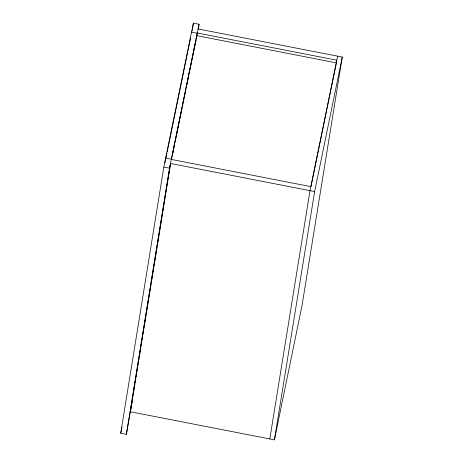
<?xml version="1.0" encoding="UTF-8"?>
<svg xmlns="http://www.w3.org/2000/svg" width="463" height="463" viewBox="0 0 463 463"><rect width="100%" height="100%" fill="white"/><g stroke="black" fill="none" stroke-linecap="round" stroke-linejoin="round"><path stroke-width="0.69" d="M132.163 401.091L126.393 434.317L120.727 433.218L163.833 167.062L193.395 23.15L199.061 24.255L198.251 29.25M126.393 434.317L169.499 168.167L199.061 24.255M190.305 39.662L190.53 38.238M130.253 411.74L170.465 163.456L314.649 191.566L274.432 439.85L130.253 411.74L130.664 409.726M132.354 399.858L132.626 398.238M132.812 397.005L133.089 395.385M133.275 394.152L134.936 383.966M135.127 382.733L135.399 381.113M135.59 379.88L135.862 378.259M136.053 377.027L137.708 366.841M137.899 365.614L138.171 363.987M138.362 362.76L138.634 361.134M138.825 359.907L139.097 358.281M139.288 357.054L140.486 349.715M140.671 348.489L140.943 346.862M141.134 345.635L141.869 341.156M142.06 339.929L142.795 335.444M142.986 334.222L143.258 332.59M143.443 331.369L143.721 329.737M143.906 328.51L145.567 318.318M145.793 317.12L146.03 315.465M146.256 314.273L146.493 312.612M146.713 311.425L148.339 301.193M148.559 300.024L148.802 298.34M149.022 297.177L151.117 284.068M151.332 282.928L151.58 281.215M151.789 280.08L153.519 269.397M153.612 268.581L153.89 266.943M154.098 265.837L154.353 264.089M154.561 262.984L156.291 252.3M156.39 251.461L157.125 246.964M157.327 245.894L159.058 235.204M159.162 234.336L159.521 232.357M159.625 231.483L161.83 218.114M161.934 217.211L162.287 215.26M162.397 214.357L164.128 203.656M164.29 202.725L164.596 201.017M164.706 200.091L165.059 198.164M165.169 197.238L166.906 186.537M167.062 185.599L167.363 183.921M167.479 182.966L167.826 181.074M167.942 180.113L169.678 169.412M169.84 168.474L170.488 164.417M192.122 30.998L192.353 29.574M192.585 28.145L193.395 23.15M173.156 152.379L173.376 151.013M192.51 57.881L192.753 56.399M195.733 42.191L195.965 40.767M196.526 37.503L197.261 32.995L336.809 60.202L336.346 63.055M269.796 438.947L310.013 190.663L337.637 56.168M198.095 28.961L342.273 57.071L302.061 305.354L274.432 439.85M164.932 162.872L166.888 153.253M167.184 151.841L187.307 53.928M187.451 53.245L187.729 51.885M187.972 50.635L190.588 37.897M171.443 159.26L196.833 35.657L336.381 62.864L310.991 186.462M171.536 159.313L171.86 157.837M172.977 152.379L174.592 144.45M175.269 141.221L175.558 139.809M175.714 138.941L176.009 137.528M176.189 136.666L176.478 135.248M176.773 133.836L178.319 126.387M178.475 125.519L178.764 124.107M178.95 123.222L179.245 121.804M179.916 118.615L180.217 117.046M180.402 116.144L182.005 108.359M182.671 105.194L182.972 103.625M183.169 102.693L183.892 99.157M184.124 98.127L185.148 93.028M185.426 91.767L185.727 90.204M186.363 87.125L186.658 85.707M186.878 84.706L187.168 83.294M187.324 82.437L188.835 75.093M189.13 73.675L189.419 72.263M189.639 71.285L189.928 69.867M190.079 69.016L190.368 67.604M190.582 66.603L192.18 58.813M192.394 57.858L192.683 56.445M192.834 55.595L193.129 54.183M193.343 53.152L194.095 49.576M194.286 48.534L195.918 40.709M120.727 433.218L122.001 427.008M131.451 405.426L132.244 401.537M130.693 410.143L131.278 407.313M314.649 191.566L342.273 57.071M191.555 32.115L197.215 33.22M165.679 158.091L171.339 159.197M171.293 159.422L310.841 186.63M163.833 167.062L169.499 168.167"/></g></svg>
